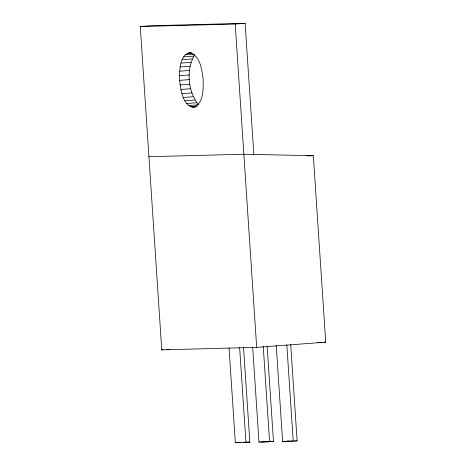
<?xml version="1.0" encoding="UTF-8"?>
<svg xmlns="http://www.w3.org/2000/svg" width="466" height="466" viewBox="0 0 466 466"><rect width="100%" height="100%" fill="white"/><g stroke="black" fill="none" stroke-linecap="round" stroke-linejoin="round"><path stroke-width="0.7" d="M195.528 107.192C182.655 108.153 180.901 89.542 179.561 80.35C179.66 71.327 178.897 53.695 191.188 52.542M188.66 105.555L198.58 104.803C187.664 91.324 185.922 69.463 194.788 54.539M192.697 107.401C203.858 104.57 203.176 88.977 203.199 79.733C201.9 70.209 200.485 54.906 189.062 52.705M148.928 156.71L243.852 154.234L313.333 155.708L325.722 342.161L256.679 347.38L161.754 349.861L140.278 26.527L150.198 25.776L245.122 23.3L253.836 154.444M140.278 26.527L235.208 24.051L245.122 23.3M187.111 53.345L192.074 52.967M185.287 54.755L193.786 54.108M183.633 56.893L193.553 56.141M182.206 59.695L192.126 58.943M181.041 63.085L190.961 62.333M180.173 66.958L190.093 66.207M179.631 71.211L189.546 70.459M179.422 75.719L189.342 74.968M179.561 80.35L189.481 79.599M180.039 84.969L189.953 84.218M180.843 89.449L190.757 88.703M181.95 93.66L191.864 92.909M183.324 97.476L193.244 96.73M184.938 100.796L194.852 100.044M186.732 103.51L196.652 102.765M190.67 106.865L197.042 106.382M161.754 349.861L163.193 349.75M166.787 349.477L169.665 349.261M229.039 347.869L235.336 442.7L238.58 442.455M238.266 442.624L240.211 442.479M243.013 442.502L246.904 442.205M235.336 442.7L249.834 442.129L243.537 347.298M252.677 347.257L258.974 442.083L260.273 441.984M261.566 441.885L273.472 441.512L267.175 346.687M261.909 442.007L265.795 441.71M266.651 441.885L270.542 441.587M258.974 442.083L273.472 441.512M276.221 345.19L282.612 441.465L289.433 441.098L285.547 441.389M290.289 441.267L292.887 441.069M282.612 441.465L297.11 440.894L290.72 344.619M306.814 155.877L313.333 155.708M317.748 342.37L321.371 342.277M324.272 342.201L325.722 342.161M244.19 442.275L249.834 442.129M294.768 440.958L297.11 440.894M286.829 344.916L293.225 441.191M263.238 346.255L269.587 441.809M235.208 24.051L256.679 347.38M239.646 347.595L245.949 442.42"/></g></svg>
